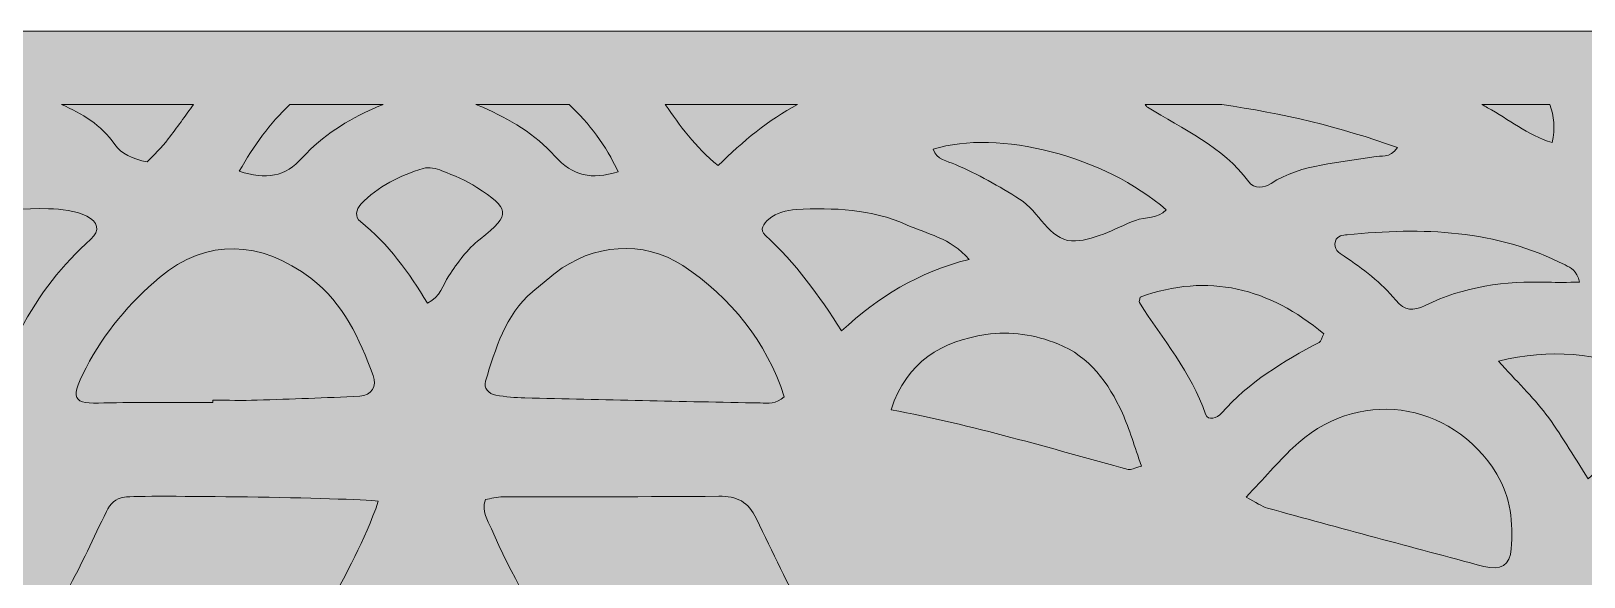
# Model space of a CAD drawing. Extents: x 31 to 2970, y -2969 to -30.
# Drawn here: x 1365 to 1893, y -216 to -30 of the extents above; entities that cross this region are included whole.
import ezdxf

# ---------------------------------------------------------------- set-up
doc = ezdxf.new("R2010")
doc.units = 0
doc.header["$MEASUREMENT"] = 0
doc.layers.add('Layer 1', color=7, linetype='Continuous')

# ---------------------------------------------------------------- blocks, each defined once
blk = doc.blocks.new('block 2')
at = {"layer": 'Layer 1', "lineweight": 0}
blk.add_lwpolyline([(2448.77, -30.37), (2417.53, -30.37), (2347.21, -30.37), (2307.57, -30.37), (2246.73, -30.37), (2221.16, -30.37), (2190.08, -30.37), (2164.16, -30.37), (2133.56, -30.37), (2063.65, -30.37), (2014.14, -30.37), (1982.09, -30.37), (1958.8, -30.37), (1857.85, -30.37), (1838.29, -30.37), (1812.45, -30.37), (1776.54, -30.37), (1705.12, -30.37), (1693.97, -30.37), (1305.87, -30.37)], dxfattribs=at)
for points, knots in [([(1420.25, -55.37), (1417.42, -59.29), (1414.59, -63.19), (1411.68, -67.03), (1409.42, -70.03), (1406.61, -72.63), (1404.52, -74.9), (1399.36, -73.96), (1395.71, -72.07), (1393.51, -68.97), (1388.77, -62.29), (1382.37, -58.41), (1375.4, -55.37), (1375.4, -55.37), (1420.25, -55.37), (1420.25, -55.37)], [0, 0, 0, 0, 1, 1, 1, 2, 2, 2, 3, 3, 3, 4, 4, 4, 5, 5, 5, 5]), ([(1452.98, -55.37), (1452.98, -55.37), (1484.66, -55.37), (1484.66, -55.37), (1483.68, -55.74), (1482.69, -56.14), (1481.7, -56.58), (1472.54, -60.71), (1464.01, -65.91), (1457.32, -73.39), (1451.39, -80.01), (1444.9, -81.07), (1435.8, -78.06), (1440.66, -69.3), (1446.28, -61.71), (1452.98, -55.37)], [0, 0, 0, 0, 1, 1, 1, 2, 2, 2, 3, 3, 3, 4, 4, 4, 5, 5, 5, 5]), ([(1547.94, -55.37), (1554.77, -61.71), (1560.38, -69.26), (1564.52, -78.23), (1555.61, -81.13), (1549.03, -79.66), (1543.04, -72.91), (1536.39, -65.43), (1527.73, -60.38), (1518.52, -56.31), (1517.76, -55.98), (1516.99, -55.66), (1516.23, -55.37), (1516.23, -55.37), (1547.94, -55.37), (1547.94, -55.37)], [0, 0, 0, 0, 1, 1, 1, 2, 2, 2, 3, 3, 3, 4, 4, 4, 5, 5, 5, 5]), ([(1625.55, -55.37), (1615.65, -60.6), (1606.96, -67.84), (1598.56, -76.17), (1590.67, -69.76), (1585.51, -62.46), (1580.6, -55.37), (1580.6, -55.37), (1625.55, -55.37), (1625.55, -55.37)], [0, 0, 0, 0, 1, 1, 1, 2, 2, 2, 3, 3, 3, 3]), ([(1769.7, -55.37), (1790.31, -58.32), (1809.94, -63), (1829.42, -70), (1826.71, -73.84), (1823.84, -72.64), (1821.44, -73.12), (1809.61, -75.47), (1797.14, -75.29), (1786.46, -82.25), (1784.09, -83.8), (1780.75, -84.18), (1778.87, -81.63), (1769.99, -69.57), (1756.54, -63.85), (1744.43, -56.24), (1744.24, -56.12), (1744.09, -55.92), (1743.74, -55.37), (1743.74, -55.37), (1769.7, -55.37), (1769.7, -55.37)], [0, 0, 0, 0, 1, 1, 1, 2, 2, 2, 3, 3, 3, 4, 4, 4, 5, 5, 5, 6, 6, 6, 7, 7, 7, 7]), ([(1881.17, -55.37), (1882.62, -59.21), (1883.17, -63.46), (1882.02, -68.33), (1873.54, -65.75), (1867.2, -60.37), (1860.09, -56.46), (1859.42, -56.1), (1858.74, -55.73), (1858.07, -55.37), (1858.07, -55.37), (1881.17, -55.37), (1881.17, -55.37)], [0, 0, 0, 0, 1, 1, 1, 2, 2, 2, 3, 3, 3, 4, 4, 4, 4]), ([(1750.85, -91.22), (1747.99, -94.25), (1743.83, -93.5), (1740.38, -94.8), (1733.18, -97.5), (1725.74, -102.13), (1718.62, -101.76), (1711.14, -101.37), (1707.63, -91.71), (1701.01, -87.56), (1693.96, -83.14), (1686.83, -79.04), (1679.18, -75.78), (1676.39, -74.6), (1672.87, -74.19), (1671.61, -70.6), (1693.86, -63.56), (1729.93, -72.95), (1750.85, -91.22)], [0, 0, 0, 0, 1, 1, 1, 2, 2, 2, 3, 3, 3, 4, 4, 4, 5, 5, 5, 6, 6, 6, 6]), ([(1504.68, -77.9), (1508.76, -79.52), (1512.93, -81.18), (1516.56, -83.58), (1527.39, -90.71), (1528.71, -92.55), (1517.62, -101.16), (1513.16, -104.62), (1510.08, -109.11), (1506.98, -113.68), (1504.92, -116.72), (1504.22, -120.81), (1499.73, -122.9), (1493.54, -112.59), (1486.52, -102.83), (1476.95, -95.19), (1474.98, -93.61), (1475.46, -91.06), (1477.1, -89.32), (1482.94, -83.13), (1490.39, -79.54), (1498.35, -77.1), (1500.22, -76.52), (1502.74, -77.13), (1504.68, -77.9)], [0, 0, 0, 0, 1, 1, 1, 2, 2, 2, 3, 3, 3, 4, 4, 4, 5, 5, 5, 6, 6, 6, 7, 7, 7, 8, 8, 8, 8]), ([(1370.99, -90.82), (1375.48, -90.98), (1379.82, -91.34), (1383.93, -93.35), (1387.78, -95.23), (1388.61, -98.29), (1385.39, -101.19), (1375.8, -109.79), (1367.8, -119.61), (1361.38, -132.18), (1339.37, -116), (1334.66, -113.4), (1318.46, -108.33), (1318.42, -104.14), (1322, -103.49), (1324.69, -102.09), (1339.19, -94.54), (1354.47, -90.22), (1370.99, -90.82)], [0, 0, 0, 0, 1, 1, 1, 2, 2, 2, 3, 3, 3, 4, 4, 4, 5, 5, 5, 6, 6, 6, 6]), ([(1662.52, -96.27), (1669.46, -99.39), (1677.44, -100.68), (1683.84, -108.06), (1666.48, -112.44), (1653.02, -120.9), (1640.48, -132.38), (1632.87, -120.36), (1624.81, -109.21), (1614.53, -99.86), (1612.52, -98.03), (1613.93, -95.88), (1615.78, -94.36), (1618.46, -92.16), (1621.7, -91.27), (1625.02, -91.09), (1637.84, -90.44), (1650.57, -90.89), (1662.52, -96.27)], [0, 0, 0, 0, 1, 1, 1, 2, 2, 2, 3, 3, 3, 4, 4, 4, 5, 5, 5, 6, 6, 6, 6]), ([(1886.43, -109.96), (1888.32, -110.93), (1890.39, -111.75), (1891.35, -115.84), (1887.1, -115.84), (1883.81, -115.93), (1880.53, -115.82), (1866.03, -115.35), (1851.96, -117.29), (1838.82, -123.73), (1834.81, -125.7), (1831.92, -125.63), (1828.84, -121.91), (1823.9, -115.94), (1817.76, -111.24), (1811.29, -106.98), (1809.52, -105.82), (1807.5, -104.64), (1808.37, -101.88), (1809, -99.86), (1810.81, -99.83), (1812.36, -99.67), (1837.88, -97.1), (1862.95, -97.87), (1886.43, -109.96)], [0, 0, 0, 0, 1, 1, 1, 2, 2, 2, 3, 3, 3, 4, 4, 4, 5, 5, 5, 6, 6, 6, 7, 7, 7, 8, 8, 8, 8]), ([(1460.11, -114.47), (1471.49, -123.16), (1476.58, -135.01), (1481.25, -147.51), (1482.64, -151.24), (1480.82, -154.29), (1476.74, -154.53), (1465.11, -155.21), (1453.47, -155.57), (1441.83, -155.94), (1436.84, -156.1), (1431.83, -155.97), (1426.84, -155.97), (1426.84, -156.24), (1426.84, -156.51), (1426.84, -156.78), (1415.18, -156.78), (1403.52, -156.56), (1391.88, -156.85), (1380.31, -157.13), (1377.18, -157.34), (1383.7, -144.97), (1390.08, -132.83), (1398.46, -122.88), (1408.69, -114.25), (1424.74, -100.72), (1443.2, -101.56), (1460.11, -114.47)], [0, 0, 0, 0, 1, 1, 1, 2, 2, 2, 3, 3, 3, 4, 4, 4, 5, 5, 5, 6, 6, 6, 7, 7, 7, 8, 8, 8, 9, 9, 9, 9]), ([(1586.54, -110.18), (1603.03, -121.13), (1614.88, -135.96), (1621.04, -154.79), (1618.31, -157.39), (1615.46, -156.96), (1612.8, -156.91), (1586.16, -156.39), (1559.52, -155.82), (1532.89, -155.19), (1529.58, -155.11), (1526.25, -154.79), (1523, -154.22), (1520.59, -153.79), (1518.76, -151.85), (1519.49, -149.49), (1522.92, -138.39), (1526.08, -127.07), (1535.46, -119.08), (1538, -116.92), (1540.56, -114.79), (1543.17, -112.72), (1555.73, -102.79), (1573.22, -101.34), (1586.54, -110.18)], [0, 0, 0, 0, 1, 1, 1, 2, 2, 2, 3, 3, 3, 4, 4, 4, 5, 5, 5, 6, 6, 6, 7, 7, 7, 8, 8, 8, 8]), ([(1802.83, -136.3), (1790.63, -142.74), (1778.91, -149.81), (1769.65, -160.33), (1768.11, -162.08), (1765.09, -163.16), (1764.23, -160.68), (1759.26, -146.47), (1749.62, -135.14), (1741.71, -122.75), (1741.49, -122.4), (1741.84, -121.69), (1741.96, -120.86), (1765.26, -112.55), (1785.78, -117.79), (1804.4, -133.39), (1803.74, -134.67), (1803.52, -135.93), (1802.83, -136.3)], [0, 0, 0, 0, 1, 1, 1, 2, 2, 2, 3, 3, 3, 4, 4, 4, 5, 5, 5, 6, 6, 6, 6]), ([(1742.41, -178.36), (1740, -179.03), (1738.85, -179.78), (1737.96, -179.54), (1711.42, -172.3), (1685.04, -164.42), (1657.34, -159.21), (1662.7, -142.66), (1674.57, -135.95), (1689.56, -133.6), (1697.89, -132.29), (1706.35, -133.75), (1714, -136.78), (1724.74, -141.04), (1731.29, -150.12), (1735.93, -160.36), (1738.42, -165.86), (1740.06, -171.73), (1742.41, -178.36)], [0, 0, 0, 0, 1, 1, 1, 2, 2, 2, 3, 3, 3, 4, 4, 4, 5, 5, 5, 6, 6, 6, 6]), ([(1894.23, -182.69), (1888.94, -174.49), (1884.87, -167.29), (1879.92, -160.75), (1875.33, -154.71), (1869.8, -149.38), (1863.75, -142.71), (1881.35, -138.15), (1897.39, -140.11), (1913.16, -146.05), (1926.22, -150.96), (1926.18, -151.05), (1932.03, -161.3), (1918.96, -166.99), (1905.75, -172.46), (1894.23, -182.69)], [0, 0, 0, 0, 1, 1, 1, 2, 2, 2, 3, 3, 3, 4, 4, 4, 5, 5, 5, 5]), ([(1868.1, -206.54), (1867.69, -212.06), (1864.56, -214.04), (1858.81, -212.52), (1834.27, -206.01), (1809.76, -199.38), (1785.27, -192.68), (1783.24, -192.12), (1781.44, -190.73), (1778.02, -188.94), (1784.04, -182.54), (1788.75, -177.16), (1793.85, -172.18), (1815.01, -151.49), (1847.8, -155.81), (1863.18, -181.08), (1868.02, -189.04), (1868.77, -197.67), (1868.1, -206.54)], [0, 0, 0, 0, 1, 1, 1, 2, 2, 2, 3, 3, 3, 4, 4, 4, 5, 5, 5, 6, 6, 6, 6]), ([(1466.1, -226.11), (1459.79, -237.77), (1452.46, -248.91), (1444.96, -259.86), (1437.45, -270.82), (1431.6, -282.8), (1423.08, -293.16), (1418.16, -299.15), (1413.09, -302.37), (1405.2, -303.16), (1385.26, -305.17), (1365.33, -304.24), (1345.39, -304.17), (1339.96, -304.16), (1338.19, -301.46), (1340.58, -296.71), (1353.24, -271.52), (1363.56, -245.2), (1377.36, -220.55), (1382.22, -211.87), (1386.27, -202.73), (1390.67, -193.8), (1391.95, -191.21), (1393.6, -189.29), (1396.77, -188.9), (1402.44, -188.19), (1473.81, -189.07), (1483.05, -190.34), (1478.35, -203.96), (1472.09, -215.04), (1466.1, -226.11)], [0, 0, 0, 0, 1, 1, 1, 2, 2, 2, 3, 3, 3, 4, 4, 4, 5, 5, 5, 6, 6, 6, 7, 7, 7, 8, 8, 8, 9, 9, 9, 10, 10, 10, 10]), ([(1662.5, -302.11), (1659.75, -303.2), (1658.74, -303.94), (1657.71, -303.96), (1636.08, -304.47), (1614.46, -305.3), (1592.87, -302.81), (1587.51, -302.19), (1583.39, -300.53), (1580.3, -296.01), (1577.8, -292.36), (1574.44, -289.27), (1572.11, -285.53), (1554.56, -257.33), (1534.87, -230.39), (1521.48, -199.73), (1520.15, -196.7), (1518.1, -193.94), (1519.43, -189.78), (1521.27, -189.47), (1523.39, -188.82), (1525.5, -188.81), (1549.93, -188.73), (1574.35, -188.87), (1598.77, -188.65), (1604.95, -188.59), (1608.76, -190.39), (1611.61, -196.37), (1622.34, -218.86), (1633.77, -241.01), (1644.68, -263.42), (1650.69, -275.78), (1656.2, -288.39), (1662.5, -302.11)], [0, 0, 0, 0, 1, 1, 1, 2, 2, 2, 3, 3, 3, 4, 4, 4, 5, 5, 5, 6, 6, 6, 7, 7, 7, 8, 8, 8, 9, 9, 9, 10, 10, 10, 11, 11, 11, 11])]:
    blk.add_open_spline(points, degree=3, knots=knots, dxfattribs=at)

msp = doc.modelspace()

# ---------------------------------------------------------------- hatches: boundary and pattern name
at = {"layer": 'Layer 1', "true_color": 0xf8ec23}
h = msp.add_hatch(color=2, dxfattribs=at)
h.dxf.hatch_style = 2
h.paths.add_polyline_path([(2944.18, -30.37), (2908.97, -30.37), (2876.43, -30.37), (2852.69, -30.37), (2826.67, -30.37), (2789.09, -30.37), (2741.76, -30.37), (2619.81, -30.37), (2571.38, -30.37), (2533.69, -30.37), (2448.77, -30.37), (2417.53, -30.37), (2347.21, -30.37), (2307.57, -30.37), (2246.73, -30.37), (2221.16, -30.37), (2190.08, -30.37), (2164.16, -30.37), (2133.56, -30.37), (2063.65, -30.37), (2014.14, -30.37), (1982.09, -30.37), (1958.8, -30.37), (1857.85, -30.37), (1838.29, -30.37), (1812.45, -30.37), (1776.54, -30.37), (1705.12, -30.37), (1693.97, -30.37), (1305.87, -30.37), (1295.4, -30.37), (1223.78, -30.37), (1188.69, -30.37), (1163.24, -30.37), (1143.18, -30.37), (1041.74, -30.37), (1018.95, -30.37), (986.89, -30.37), (937, -30.37), (867.24, -30.37), (837.19, -30.37), (810.44, -30.37), (779.68, -30.37), (754.38, -30.37), (694, -30.37), (654.14, -30.37), (583.33, -30.37), (552.07, -30.37), (466.96, -30.37), (429.55, -30.37), (381.07, -30.37), (259.09, -30.37), (211.91, -30.37), (174.17, -30.37), (148.47, -30.37), (124.27, -30.37), (91.92, -30.37), (56.46, -30.37), (31.09, -30.37), (31.09, -54.87), (31.09, -89.2), (31.09, -179.23), (31.09, -214.96), (31.09, -260.42), (31.09, -378.66), (31.09, -426.62), (31.09, -476.43), (31.09, -550.35), (31.09, -581.86), (31.09, -654.17), (31.09, -694.22), (31.09, -751.16), (31.09, -776.51), (31.09, -807.81), (31.09, -833.54), (31.09, -864.28), (31.09, -929.41), (31.09, -980.06), (31.09, -1012.67), (31.09, -1041.24), (31.09, -1146.32), (31.09, -1159.54), (31.09, -1185.04), (31.09, -1225.46), (31.09, -1264.46), (31.09, -1302.1), (31.09, -1330.9), (31.09, -1333.8), (31.09, -1659.5), (31.09, -1662.34), (31.09, -1692.17), (31.09, -1724.32), (31.09, -1767.8), (31.09, -1808.18), (31.09, -1833.57), (31.09, -1847.38), (31.09, -1951.45), (31.09, -1980.34), (31.09, -2013.39), (31.09, -2063.61), (31.09, -2128.98), (31.09, -2159.42), (31.09, -2185.19), (31.09, -2216.74), (31.09, -2242.12), (31.09, -2299.96), (31.09, -2339.09), (31.09, -2410.8), (31.09, -2442.9), (31.09, -2533.87), (31.09, -2572.78), (31.09, -2613.33), (31.09, -2734.99), (31.09, -2775.34), (31.09, -2815.97), (31.09, -2837.4), (31.09, -2855.37), (31.09, -2914.54), (31.09, -2942.89), (31.09, -2969.08), (61.08, -2969.08), (98.82, -2969.08), (121.32, -2969.08), (140.38, -2969.08), (192.11, -2969.08), (227.2, -2969.08), (265.97, -2969.08), (381.87, -2969.08), (425.52, -2969.08), (472.93, -2969.08), (556.42, -2969.08), (588.3, -2969.08), (661.31, -2969.08), (701.61, -2969.08), (755.29, -2969.08), (780.94, -2969.08), (812.66, -2969.08), (838.34, -2969.08), (868.66, -2969.08), (928.97, -2969.08), (980.13, -2969.08), (1014.44, -2969.08), (1044.71, -2969.08), (1159.36, -2969.08), (1161.89, -2969.08), (1189.21, -2969.08), (1228.25, -2969.08), (1257.32, -2969.08), (1304.05, -2969.08), (1332.71, -2969.08), (1345.63, -2969.08), (1549.53, -2969.08), (1552.94, -2969.08), (1655.88, -2969.08), (1668.07, -2969.08), (1698.17, -2969.08), (1745.16, -2969.08), (1772.87, -2969.08), (1811.64, -2969.08), (1837.9, -2969.08), (1842.16, -2969.08), (1956.12, -2969.08), (1986.47, -2969.08), (2020.31, -2969.08), (2071.92, -2969.08), (2131.91, -2969.08), (2162.52, -2969.08), (2188.51, -2969.08), (2219.83, -2969.08), (2245.37, -2969.08), (2299.41, -2969.08), (2338.94, -2969.08), (2412.49, -2969.08), (2444.43, -2969.08), (2527.68, -2969.08), (2575.35, -2969.08), (2619.15, -2969.08), (2735.05, -2969.08), (2773.63, -2969.08), (2808.84, -2969.08), (2860.46, -2969.08), (2879.52, -2969.08), (2902.08, -2969.08), (2939.92, -2969.08), (2969.81, -2969.08), (2969.81, -2942.73), (2969.81, -2914.13), (2969.81, -2855.29), (2969.81, -2837.47), (2969.81, -2815.6), (2969.81, -2775.48), (2969.81, -2734.73), (2969.81, -2612.77), (2969.81, -2572.98), (2969.81, -2534.23), (2969.81, -2442.57), (2969.81, -2411.31), (2969.81, -2338.83), (2969.81, -2299.34), (2969.81, -2242.28), (2969.81, -2216.54), (2969.81, -2185.15), (2969.81, -2159.91), (2969.81, -2128.52), (2969.81, -2063.9), (2969.81, -2012.99), (2969.81, -1980.37), (2969.81, -1953.17), (2969.81, -1847.02), (2969.81, -1833.85), (2969.81, -1808.18), (2969.81, -1767.81), (2969.81, -1734.67), (2969.81, -1724.8), (2969.81, -1722.79), (2969.81, -1691.31), (2969.81, -1661.53), (2969.81, -1659.28), (2969.81, -1333.77), (2969.81, -1332.32), (2969.81, -1301.96), (2969.81, -1268.37), (2969.81, -1225.53), (2969.81, -1185.01), (2969.81, -1159.4), (2969.81, -1146.18), (2969.81, -1041.54), (2969.81, -1012.82), (2969.81, -979.73), (2969.81, -929.19), (2969.81, -864.38), (2969.81, -833.55), (2969.81, -807.53), (2969.81, -776.69), (2969.81, -750.67), (2969.81, -693.88), (2969.81, -654.2), (2969.81, -581.78), (2969.81, -550.3), (2969.81, -476.43), (2969.81, -426.65), (2969.81, -378.66), (2969.81, -260.89), (2969.81, -215.3), (2969.81, -179.55), (2969.81, -89.28), (2969.81, -54.9), (2969.81, -30.37)])

# ---------------------------------------------------------------- linework, layer by layer
at = {"layer": 'Layer 1', "lineweight": 0}
msp.add_lwpolyline([(2448.77, -30.37), (2417.53, -30.37), (2347.21, -30.37), (2307.57, -30.37), (2246.73, -30.37), (2221.16, -30.37), (2190.08, -30.37), (2164.16, -30.37), (2133.56, -30.37), (2063.65, -30.37), (2014.14, -30.37), (1982.09, -30.37), (1958.8, -30.37), (1857.85, -30.37), (1838.29, -30.37), (1812.45, -30.37), (1776.54, -30.37), (1705.12, -30.37), (1693.97, -30.37), (1305.87, -30.37)], dxfattribs=at)

# ---------------------------------------------------------------- block references
at = {"layer": 'Layer 1'}
msp.add_blockref('block 2', (0, 0), dxfattribs=at)

doc.saveas('drawing.dxf')
